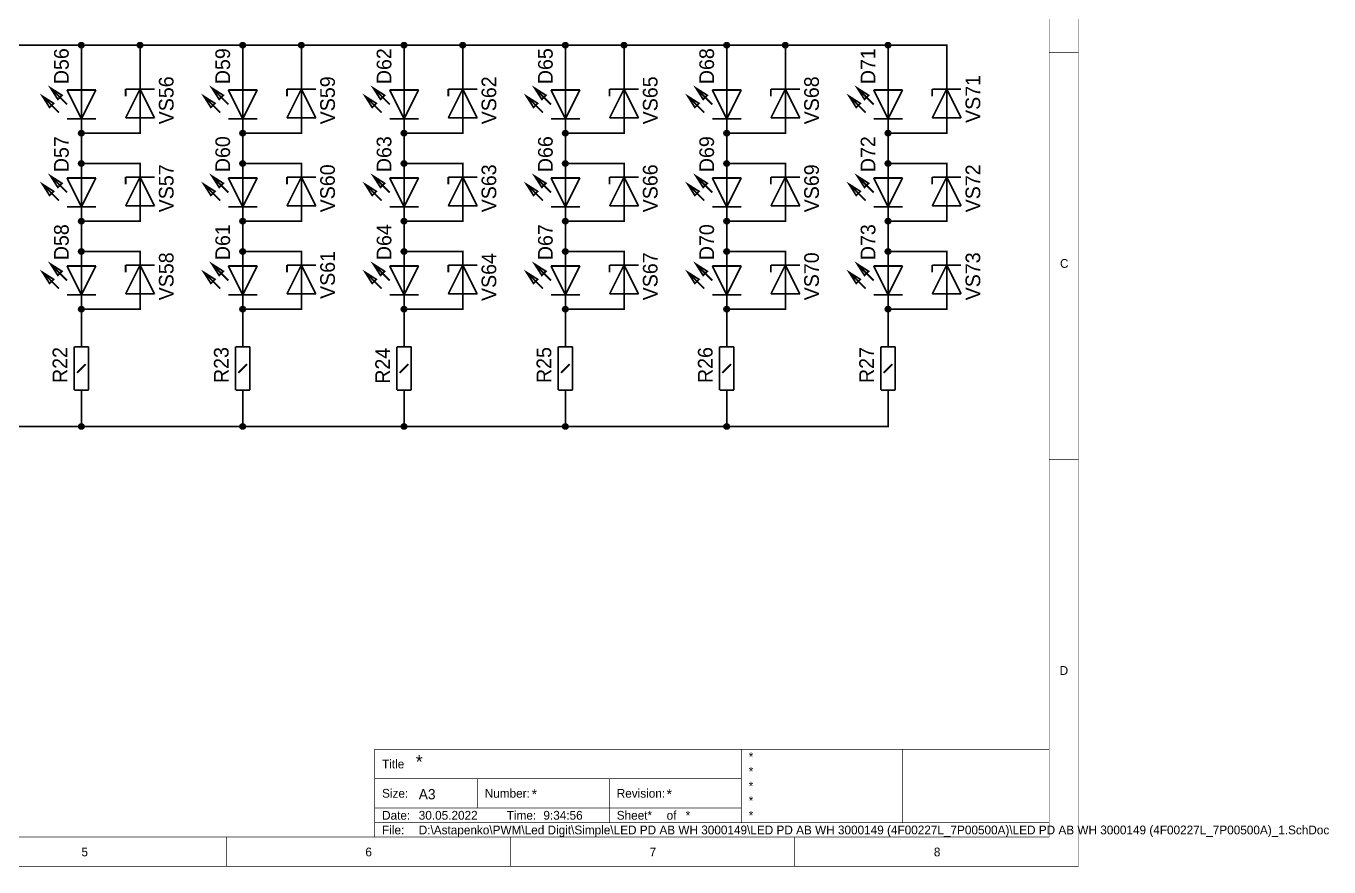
# Model space of a CAD drawing. Header units: millimetres. Extents: x 0 to 437, y 0 to 282.
# Drawn here: x 211.4 to 437, y 0 to 145.6 of the extents above; entities that cross this region are included whole.
import ezdxf

# ---------------------------------------------------------------- set-up
doc = ezdxf.new("R2010")
doc.units = ezdxf.units.MM
doc.layers.add('Sheet', color=255, linetype='Continuous')

msp = doc.modelspace()

# ---------------------------------------------------------------- linework, layer by layer
at = {"layer": 'Sheet'}
for points, const_width in [([(0, 281.94), (393.66, 281.94), (393.66, 0.04), (0, 0.04), (0, 281.94)], 0.0991), ([(5.08, 276.86), (388.58, 276.86), (388.58, 5.12), (5.08, 5.12), (5.08, 276.86)], 0.0991), ([(35.56, 142.24), (53.34, 142.24), (63.5, 142.24), (81.28, 142.24), (91.44, 142.24), (109.22, 142.24), (119.38, 142.24), (137.16, 142.24), (147.32, 142.24), (165.1, 142.24), (175.26, 142.24), (193.04, 142.24), (203.2, 142.24), (220.98, 142.24), (231.14, 142.24), (248.92, 142.24), (259.08, 142.24), (276.86, 142.24), (287.02, 142.24), (304.8, 142.24), (314.96, 142.24), (332.74, 142.24), (342.9, 142.24), (360.68, 142.24)], 0.3), ([(220.98, 137), (220.98, 142.24)], 0.3), ([(231.14, 142.24), (231.14, 137.16)], 0.3), ([(248.92, 137), (248.92, 142.24)], 0.3), ([(259.08, 142.24), (259.08, 137.16)], 0.3), ([(276.86, 137), (276.86, 142.24)], 0.3), ([(287.02, 142.24), (287.02, 137.16)], 0.3), ([(304.8, 137), (304.8, 142.24)], 0.3), ([(314.96, 142.24), (314.96, 137.16)], 0.3), ([(332.74, 137), (332.74, 142.24)], 0.3), ([(342.9, 142.24), (342.9, 137.16)], 0.3), ([(360.68, 137), (360.68, 142.24), (370.84, 142.24), (370.84, 137.16)], 0.3), ([(388.62, 140.97), (393.7, 140.97)], 0.0991), ([(220.98, 134.5), (220.98, 137)], 0.3), ([(231.14, 134.66), (231.14, 137.16)], 0.3), ([(248.92, 134.5), (248.92, 137)], 0.3), ([(259.08, 134.66), (259.08, 137.16)], 0.3), ([(276.86, 134.5), (276.86, 137)], 0.3), ([(287.02, 134.66), (287.02, 137.16)], 0.3), ([(304.8, 134.5), (304.8, 137)], 0.3), ([(314.96, 134.66), (314.96, 137.16)], 0.3), ([(332.74, 134.5), (332.74, 137)], 0.3), ([(342.9, 134.66), (342.9, 137.16)], 0.3), ([(360.68, 134.5), (360.68, 137)], 0.3), ([(370.84, 134.66), (370.84, 137.16)], 0.3), ([(217.07, 130.59), (214.24, 133.41)], 0.3), ([(216.18, 132.18), (214.24, 133.41)], 0.3), ([(215.47, 131.47), (214.24, 133.41)], 0.3), ([(218.48, 132), (215.65, 134.83)], 0.3), ([(216.89, 132.88), (215.65, 134.83)], 0.3), ([(217.6, 133.59), (215.65, 134.83)], 0.3), ([(218.48, 134.5), (223.48, 134.5)], 0.3), ([(218.48, 134.5), (220.98, 129.5)], 0.3), ([(223.48, 134.5), (220.98, 129.5)], 0.3), ([(220.98, 129.5), (220.98, 134.5)], 0.3), ([(233.64, 134.66), (228.64, 134.66)], 0.3), ([(228.64, 129.66), (231.14, 134.66)], 0.3), ([(228.64, 134.66), (228.64, 133.41)], 0.3), ([(231.14, 129.66), (231.14, 134.66)], 0.3), ([(231.14, 134.66), (233.64, 129.66)], 0.3), ([(245.01, 130.59), (242.18, 133.41)], 0.3), ([(244.12, 132.18), (242.18, 133.41)], 0.3), ([(243.41, 131.47), (242.18, 133.41)], 0.3), ([(246.42, 132), (243.59, 134.83)], 0.3), ([(244.83, 132.88), (243.59, 134.83)], 0.3), ([(245.54, 133.59), (243.59, 134.83)], 0.3), ([(246.42, 134.5), (251.42, 134.5)], 0.3), ([(246.42, 134.5), (248.92, 129.5)], 0.3), ([(251.42, 134.5), (248.92, 129.5)], 0.3), ([(248.92, 129.5), (248.92, 134.5)], 0.3), ([(261.58, 134.66), (256.58, 134.66)], 0.3), ([(256.58, 129.66), (259.08, 134.66)], 0.3), ([(256.58, 134.66), (256.58, 133.41)], 0.3), ([(259.08, 129.66), (259.08, 134.66)], 0.3), ([(259.08, 134.66), (261.58, 129.66)], 0.3), ([(272.95, 130.59), (270.12, 133.41)], 0.3), ([(272.06, 132.18), (270.12, 133.41)], 0.3), ([(271.35, 131.47), (270.12, 133.41)], 0.3), ([(274.36, 132), (271.53, 134.83)], 0.3), ([(272.77, 132.88), (271.53, 134.83)], 0.3), ([(273.48, 133.59), (271.53, 134.83)], 0.3), ([(274.36, 134.5), (279.36, 134.5)], 0.3), ([(274.36, 134.5), (276.86, 129.5)], 0.3), ([(279.36, 134.5), (276.86, 129.5)], 0.3), ([(276.86, 129.5), (276.86, 134.5)], 0.3), ([(289.52, 134.66), (284.52, 134.66)], 0.3), ([(284.52, 129.66), (287.02, 134.66)], 0.3), ([(284.52, 134.66), (284.52, 133.41)], 0.3), ([(287.02, 129.66), (287.02, 134.66)], 0.3), ([(287.02, 134.66), (289.52, 129.66)], 0.3), ([(300.89, 130.59), (298.06, 133.41)], 0.3), ([(300, 132.18), (298.06, 133.41)], 0.3), ([(299.29, 131.47), (298.06, 133.41)], 0.3), ([(302.3, 132), (299.47, 134.83)], 0.3), ([(300.71, 132.88), (299.47, 134.83)], 0.3), ([(301.42, 133.59), (299.47, 134.83)], 0.3), ([(302.3, 134.5), (307.3, 134.5)], 0.3), ([(302.3, 134.5), (304.8, 129.5)], 0.3), ([(307.3, 134.5), (304.8, 129.5)], 0.3), ([(304.8, 129.5), (304.8, 134.5)], 0.3), ([(317.46, 134.66), (312.46, 134.66)], 0.3), ([(312.46, 129.66), (314.96, 134.66)], 0.3), ([(312.46, 134.66), (312.46, 133.41)], 0.3), ([(314.96, 129.66), (314.96, 134.66)], 0.3), ([(314.96, 134.66), (317.46, 129.66)], 0.3), ([(328.83, 130.59), (326, 133.41)], 0.3), ([(327.94, 132.18), (326, 133.41)], 0.3), ([(327.23, 131.47), (326, 133.41)], 0.3), ([(330.24, 132), (327.41, 134.83)], 0.3), ([(328.65, 132.88), (327.41, 134.83)], 0.3), ([(329.36, 133.59), (327.41, 134.83)], 0.3), ([(330.24, 134.5), (335.24, 134.5)], 0.3), ([(330.24, 134.5), (332.74, 129.5)], 0.3), ([(335.24, 134.5), (332.74, 129.5)], 0.3), ([(332.74, 129.5), (332.74, 134.5)], 0.3), ([(345.4, 134.66), (340.4, 134.66)], 0.3), ([(340.4, 129.66), (342.9, 134.66)], 0.3), ([(340.4, 134.66), (340.4, 133.41)], 0.3), ([(342.9, 129.66), (342.9, 134.66)], 0.3), ([(342.9, 134.66), (345.4, 129.66)], 0.3), ([(356.77, 130.59), (353.94, 133.41)], 0.3), ([(355.88, 132.18), (353.94, 133.41)], 0.3), ([(355.17, 131.47), (353.94, 133.41)], 0.3), ([(358.18, 132), (355.35, 134.83)], 0.3), ([(356.59, 132.88), (355.35, 134.83)], 0.3), ([(357.3, 133.59), (355.35, 134.83)], 0.3), ([(358.18, 134.5), (363.18, 134.5)], 0.3), ([(358.18, 134.5), (360.68, 129.5)], 0.3), ([(363.18, 134.5), (360.68, 129.5)], 0.3), ([(360.68, 129.5), (360.68, 134.5)], 0.3), ([(373.34, 134.66), (368.34, 134.66)], 0.3), ([(368.34, 129.66), (370.84, 134.66)], 0.3), ([(368.34, 134.66), (368.34, 133.41)], 0.3), ([(370.84, 129.66), (370.84, 134.66)], 0.3), ([(370.84, 134.66), (373.34, 129.66)], 0.3), ([(218.48, 129.5), (223.48, 129.5)], 0.3), ([(220.98, 129.5), (220.98, 127)], 0.3), ([(233.64, 129.66), (228.64, 129.66)], 0.3), ([(231.14, 129.66), (231.14, 127.16)], 0.3), ([(246.42, 129.5), (251.42, 129.5)], 0.3), ([(248.92, 129.5), (248.92, 127)], 0.3), ([(261.58, 129.66), (256.58, 129.66)], 0.3), ([(259.08, 129.66), (259.08, 127.16)], 0.3), ([(274.36, 129.5), (279.36, 129.5)], 0.3), ([(276.86, 129.5), (276.86, 127)], 0.3), ([(289.52, 129.66), (284.52, 129.66)], 0.3), ([(287.02, 129.66), (287.02, 127.16)], 0.3), ([(302.3, 129.5), (307.3, 129.5)], 0.3), ([(304.8, 129.5), (304.8, 127)], 0.3), ([(317.46, 129.66), (312.46, 129.66)], 0.3), ([(314.96, 129.66), (314.96, 127.16)], 0.3), ([(330.24, 129.5), (335.24, 129.5)], 0.3), ([(332.74, 129.5), (332.74, 127)], 0.3), ([(345.4, 129.66), (340.4, 129.66)], 0.3), ([(342.9, 129.66), (342.9, 127.16)], 0.3), ([(358.18, 129.5), (363.18, 129.5)], 0.3), ([(360.68, 129.5), (360.68, 127)], 0.3), ([(373.34, 129.66), (368.34, 129.66)], 0.3), ([(370.84, 129.66), (370.84, 127.16)], 0.3), ([(231.14, 121.92), (231.14, 121.76), (220.98, 121.76), (220.98, 127), (231.14, 127), (231.14, 127.16)], 0.3), ([(259.08, 121.92), (259.08, 121.76), (248.92, 121.76), (248.92, 127), (259.08, 127), (259.08, 127.16)], 0.3), ([(287.02, 121.92), (287.02, 121.76), (276.86, 121.76), (276.86, 127), (287.02, 127), (287.02, 127.16)], 0.3), ([(314.96, 121.92), (314.96, 121.76), (304.8, 121.76), (304.8, 127), (314.96, 127), (314.96, 127.16)], 0.3), ([(342.9, 121.92), (342.9, 121.76), (332.74, 121.76), (332.74, 127), (342.9, 127), (342.9, 127.16)], 0.3), ([(370.84, 121.92), (370.84, 121.76), (360.68, 121.76), (360.68, 127), (370.84, 127), (370.84, 127.16)], 0.3), ([(220.98, 119.26), (220.98, 121.76)], 0.3), ([(231.14, 119.42), (231.14, 121.92)], 0.3), ([(248.92, 119.26), (248.92, 121.76)], 0.3), ([(259.08, 119.42), (259.08, 121.92)], 0.3), ([(276.86, 119.26), (276.86, 121.76)], 0.3), ([(287.02, 119.42), (287.02, 121.92)], 0.3), ([(304.8, 119.26), (304.8, 121.76)], 0.3), ([(314.96, 119.42), (314.96, 121.92)], 0.3), ([(332.74, 119.26), (332.74, 121.76)], 0.3), ([(342.9, 119.42), (342.9, 121.92)], 0.3), ([(360.68, 119.26), (360.68, 121.76)], 0.3), ([(370.84, 119.42), (370.84, 121.92)], 0.3), ([(218.48, 116.76), (215.65, 119.59)], 0.3), ([(216.89, 117.64), (215.65, 119.59)], 0.3), ([(217.6, 118.35), (215.65, 119.59)], 0.3), ([(246.42, 116.76), (243.59, 119.59)], 0.3), ([(244.83, 117.64), (243.59, 119.59)], 0.3), ([(245.54, 118.35), (243.59, 119.59)], 0.3), ([(274.36, 116.76), (271.53, 119.59)], 0.3), ([(272.77, 117.64), (271.53, 119.59)], 0.3), ([(273.48, 118.35), (271.53, 119.59)], 0.3), ([(302.3, 116.76), (299.47, 119.59)], 0.3), ([(300.71, 117.64), (299.47, 119.59)], 0.3), ([(301.42, 118.35), (299.47, 119.59)], 0.3), ([(330.24, 116.76), (327.41, 119.59)], 0.3), ([(328.65, 117.64), (327.41, 119.59)], 0.3), ([(329.36, 118.35), (327.41, 119.59)], 0.3), ([(358.18, 116.76), (355.35, 119.59)], 0.3), ([(356.59, 117.64), (355.35, 119.59)], 0.3), ([(357.3, 118.35), (355.35, 119.59)], 0.3), ([(217.07, 115.35), (214.24, 118.17)], 0.3), ([(216.18, 116.94), (214.24, 118.17)], 0.3), ([(215.47, 116.23), (214.24, 118.17)], 0.3), ([(218.48, 119.26), (223.48, 119.26)], 0.3), ([(218.48, 119.26), (220.98, 114.26)], 0.3), ([(223.48, 119.26), (220.98, 114.26)], 0.3), ([(220.98, 114.26), (220.98, 119.26)], 0.3), ([(233.64, 119.42), (228.64, 119.42)], 0.3), ([(228.64, 114.42), (231.14, 119.42)], 0.3), ([(228.64, 119.42), (228.64, 118.17)], 0.3), ([(231.14, 114.42), (231.14, 119.42)], 0.3), ([(231.14, 119.42), (233.64, 114.42)], 0.3), ([(245.01, 115.35), (242.18, 118.17)], 0.3), ([(244.12, 116.94), (242.18, 118.17)], 0.3), ([(243.41, 116.23), (242.18, 118.17)], 0.3), ([(246.42, 119.26), (251.42, 119.26)], 0.3), ([(246.42, 119.26), (248.92, 114.26)], 0.3), ([(251.42, 119.26), (248.92, 114.26)], 0.3), ([(248.92, 114.26), (248.92, 119.26)], 0.3), ([(261.58, 119.42), (256.58, 119.42)], 0.3), ([(256.58, 114.42), (259.08, 119.42)], 0.3), ([(256.58, 119.42), (256.58, 118.17)], 0.3), ([(259.08, 114.42), (259.08, 119.42)], 0.3), ([(259.08, 119.42), (261.58, 114.42)], 0.3), ([(272.95, 115.35), (270.12, 118.17)], 0.3), ([(272.06, 116.94), (270.12, 118.17)], 0.3), ([(271.35, 116.23), (270.12, 118.17)], 0.3), ([(274.36, 119.26), (279.36, 119.26)], 0.3), ([(274.36, 119.26), (276.86, 114.26)], 0.3), ([(279.36, 119.26), (276.86, 114.26)], 0.3), ([(276.86, 114.26), (276.86, 119.26)], 0.3), ([(289.52, 119.42), (284.52, 119.42)], 0.3), ([(284.52, 114.42), (287.02, 119.42)], 0.3), ([(284.52, 119.42), (284.52, 118.17)], 0.3), ([(287.02, 114.42), (287.02, 119.42)], 0.3), ([(287.02, 119.42), (289.52, 114.42)], 0.3), ([(300.89, 115.35), (298.06, 118.17)], 0.3), ([(300, 116.94), (298.06, 118.17)], 0.3), ([(299.29, 116.23), (298.06, 118.17)], 0.3), ([(302.3, 119.26), (307.3, 119.26)], 0.3), ([(302.3, 119.26), (304.8, 114.26)], 0.3), ([(307.3, 119.26), (304.8, 114.26)], 0.3), ([(304.8, 114.26), (304.8, 119.26)], 0.3), ([(317.46, 119.42), (312.46, 119.42)], 0.3), ([(312.46, 114.42), (314.96, 119.42)], 0.3), ([(312.46, 119.42), (312.46, 118.17)], 0.3), ([(314.96, 114.42), (314.96, 119.42)], 0.3), ([(314.96, 119.42), (317.46, 114.42)], 0.3), ([(328.83, 115.35), (326, 118.17)], 0.3), ([(327.94, 116.94), (326, 118.17)], 0.3), ([(327.23, 116.23), (326, 118.17)], 0.3), ([(330.24, 119.26), (335.24, 119.26)], 0.3), ([(330.24, 119.26), (332.74, 114.26)], 0.3), ([(335.24, 119.26), (332.74, 114.26)], 0.3), ([(332.74, 114.26), (332.74, 119.26)], 0.3), ([(345.4, 119.42), (340.4, 119.42)], 0.3), ([(340.4, 114.42), (342.9, 119.42)], 0.3), ([(340.4, 119.42), (340.4, 118.17)], 0.3), ([(342.9, 114.42), (342.9, 119.42)], 0.3), ([(342.9, 119.42), (345.4, 114.42)], 0.3), ([(356.77, 115.35), (353.94, 118.17)], 0.3), ([(355.88, 116.94), (353.94, 118.17)], 0.3), ([(355.17, 116.23), (353.94, 118.17)], 0.3), ([(358.18, 119.26), (363.18, 119.26)], 0.3), ([(358.18, 119.26), (360.68, 114.26)], 0.3), ([(363.18, 119.26), (360.68, 114.26)], 0.3), ([(360.68, 114.26), (360.68, 119.26)], 0.3), ([(373.34, 119.42), (368.34, 119.42)], 0.3), ([(368.34, 114.42), (370.84, 119.42)], 0.3), ([(368.34, 119.42), (368.34, 118.17)], 0.3), ([(370.84, 114.42), (370.84, 119.42)], 0.3), ([(370.84, 119.42), (373.34, 114.42)], 0.3), ([(218.48, 114.26), (223.48, 114.26)], 0.3), ([(220.98, 114.26), (220.98, 111.76)], 0.3), ([(233.64, 114.42), (228.64, 114.42)], 0.3), ([(231.14, 114.42), (231.14, 111.92)], 0.3), ([(246.42, 114.26), (251.42, 114.26)], 0.3), ([(248.92, 114.26), (248.92, 111.76)], 0.3), ([(261.58, 114.42), (256.58, 114.42)], 0.3), ([(259.08, 114.42), (259.08, 111.92)], 0.3), ([(274.36, 114.26), (279.36, 114.26)], 0.3), ([(276.86, 114.26), (276.86, 111.76)], 0.3), ([(289.52, 114.42), (284.52, 114.42)], 0.3), ([(287.02, 114.42), (287.02, 111.92)], 0.3), ([(302.3, 114.26), (307.3, 114.26)], 0.3), ([(304.8, 114.26), (304.8, 111.76)], 0.3), ([(317.46, 114.42), (312.46, 114.42)], 0.3), ([(314.96, 114.42), (314.96, 111.92)], 0.3), ([(330.24, 114.26), (335.24, 114.26)], 0.3), ([(332.74, 114.26), (332.74, 111.76)], 0.3), ([(345.4, 114.42), (340.4, 114.42)], 0.3), ([(342.9, 114.42), (342.9, 111.92)], 0.3), ([(358.18, 114.26), (363.18, 114.26)], 0.3), ([(360.68, 114.26), (360.68, 111.76)], 0.3), ([(373.34, 114.42), (368.34, 114.42)], 0.3), ([(370.84, 114.42), (370.84, 111.92)], 0.3), ([(231.14, 106.68), (231.14, 106.52), (220.98, 106.52), (220.98, 111.76), (231.14, 111.76), (231.14, 111.92)], 0.3), ([(259.08, 106.68), (259.08, 106.52), (248.92, 106.52), (248.92, 111.76), (259.08, 111.76), (259.08, 111.92)], 0.3), ([(287.02, 106.68), (287.02, 106.52), (276.86, 106.52), (276.86, 111.76), (287.02, 111.76), (287.02, 111.92)], 0.3), ([(314.96, 106.68), (314.96, 106.52), (304.8, 106.52), (304.8, 111.76), (314.96, 111.76), (314.96, 111.92)], 0.3), ([(342.9, 106.68), (342.9, 106.52), (332.74, 106.52), (332.74, 111.76), (342.9, 111.76), (342.9, 111.92)], 0.3), ([(370.84, 106.68), (370.84, 106.52), (360.68, 106.52), (360.68, 111.76), (370.84, 111.76), (370.84, 111.92)], 0.3), ([(220.98, 104.02), (220.98, 106.52)], 0.3), ([(231.14, 104.18), (231.14, 106.68)], 0.3), ([(248.92, 104.02), (248.92, 106.52)], 0.3), ([(259.08, 104.18), (259.08, 106.68)], 0.3), ([(276.86, 104.02), (276.86, 106.52)], 0.3), ([(287.02, 104.18), (287.02, 106.68)], 0.3), ([(304.8, 104.02), (304.8, 106.52)], 0.3), ([(314.96, 104.18), (314.96, 106.68)], 0.3), ([(332.74, 104.02), (332.74, 106.52)], 0.3), ([(342.9, 104.18), (342.9, 106.68)], 0.3), ([(360.68, 104.02), (360.68, 106.52)], 0.3), ([(370.84, 104.18), (370.84, 106.68)], 0.3), ([(218.48, 101.52), (215.65, 104.35)], 0.3), ([(216.89, 102.4), (215.65, 104.35)], 0.3), ([(217.6, 103.11), (215.65, 104.35)], 0.3), ([(218.48, 104.02), (223.48, 104.02)], 0.3), ([(218.48, 104.02), (220.98, 99.02)], 0.3), ([(223.48, 104.02), (220.98, 99.02)], 0.3), ([(220.98, 99.02), (220.98, 104.02)], 0.3), ([(233.64, 104.18), (228.64, 104.18)], 0.3), ([(228.64, 99.18), (231.14, 104.18)], 0.3), ([(228.64, 104.18), (228.64, 102.93)], 0.3), ([(231.14, 99.18), (231.14, 104.18)], 0.3), ([(231.14, 104.18), (233.64, 99.18)], 0.3), ([(246.42, 101.52), (243.59, 104.35)], 0.3), ([(244.83, 102.4), (243.59, 104.35)], 0.3), ([(245.54, 103.11), (243.59, 104.35)], 0.3), ([(246.42, 104.02), (251.42, 104.02)], 0.3), ([(246.42, 104.02), (248.92, 99.02)], 0.3), ([(251.42, 104.02), (248.92, 99.02)], 0.3), ([(248.92, 99.02), (248.92, 104.02)], 0.3), ([(261.58, 104.18), (256.58, 104.18)], 0.3), ([(256.58, 99.18), (259.08, 104.18)], 0.3), ([(256.58, 104.18), (256.58, 102.93)], 0.3), ([(259.08, 99.18), (259.08, 104.18)], 0.3), ([(259.08, 104.18), (261.58, 99.18)], 0.3), ([(274.36, 101.52), (271.53, 104.35)], 0.3), ([(272.77, 102.4), (271.53, 104.35)], 0.3), ([(273.48, 103.11), (271.53, 104.35)], 0.3), ([(274.36, 104.02), (279.36, 104.02)], 0.3), ([(274.36, 104.02), (276.86, 99.02)], 0.3), ([(279.36, 104.02), (276.86, 99.02)], 0.3), ([(276.86, 99.02), (276.86, 104.02)], 0.3), ([(289.52, 104.18), (284.52, 104.18)], 0.3), ([(284.52, 99.18), (287.02, 104.18)], 0.3), ([(284.52, 104.18), (284.52, 102.93)], 0.3), ([(287.02, 99.18), (287.02, 104.18)], 0.3), ([(287.02, 104.18), (289.52, 99.18)], 0.3), ([(302.3, 101.52), (299.47, 104.35)], 0.3), ([(300.71, 102.4), (299.47, 104.35)], 0.3), ([(301.42, 103.11), (299.47, 104.35)], 0.3), ([(302.3, 104.02), (307.3, 104.02)], 0.3), ([(302.3, 104.02), (304.8, 99.02)], 0.3), ([(307.3, 104.02), (304.8, 99.02)], 0.3), ([(304.8, 99.02), (304.8, 104.02)], 0.3), ([(317.46, 104.18), (312.46, 104.18)], 0.3), ([(312.46, 99.18), (314.96, 104.18)], 0.3), ([(312.46, 104.18), (312.46, 102.93)], 0.3), ([(314.96, 99.18), (314.96, 104.18)], 0.3), ([(314.96, 104.18), (317.46, 99.18)], 0.3), ([(330.24, 101.52), (327.41, 104.35)], 0.3), ([(328.65, 102.4), (327.41, 104.35)], 0.3), ([(329.36, 103.11), (327.41, 104.35)], 0.3), ([(330.24, 104.02), (335.24, 104.02)], 0.3), ([(330.24, 104.02), (332.74, 99.02)], 0.3), ([(335.24, 104.02), (332.74, 99.02)], 0.3), ([(332.74, 99.02), (332.74, 104.02)], 0.3), ([(345.4, 104.18), (340.4, 104.18)], 0.3), ([(340.4, 99.18), (342.9, 104.18)], 0.3), ([(340.4, 104.18), (340.4, 102.93)], 0.3), ([(342.9, 99.18), (342.9, 104.18)], 0.3), ([(342.9, 104.18), (345.4, 99.18)], 0.3), ([(358.18, 101.52), (355.35, 104.35)], 0.3), ([(356.59, 102.4), (355.35, 104.35)], 0.3), ([(357.3, 103.11), (355.35, 104.35)], 0.3), ([(358.18, 104.02), (363.18, 104.02)], 0.3), ([(358.18, 104.02), (360.68, 99.02)], 0.3), ([(363.18, 104.02), (360.68, 99.02)], 0.3), ([(360.68, 99.02), (360.68, 104.02)], 0.3), ([(373.34, 104.18), (368.34, 104.18)], 0.3), ([(368.34, 99.18), (370.84, 104.18)], 0.3), ([(368.34, 104.18), (368.34, 102.93)], 0.3), ([(370.84, 99.18), (370.84, 104.18)], 0.3), ([(370.84, 104.18), (373.34, 99.18)], 0.3), ([(217.07, 100.11), (214.24, 102.93)], 0.3), ([(216.18, 101.7), (214.24, 102.93)], 0.3), ([(215.47, 100.99), (214.24, 102.93)], 0.3), ([(245.01, 100.11), (242.18, 102.93)], 0.3), ([(244.12, 101.7), (242.18, 102.93)], 0.3), ([(243.41, 100.99), (242.18, 102.93)], 0.3), ([(272.95, 100.11), (270.12, 102.93)], 0.3), ([(272.06, 101.7), (270.12, 102.93)], 0.3), ([(271.35, 100.99), (270.12, 102.93)], 0.3), ([(300.89, 100.11), (298.06, 102.93)], 0.3), ([(300, 101.7), (298.06, 102.93)], 0.3), ([(299.29, 100.99), (298.06, 102.93)], 0.3), ([(328.83, 100.11), (326, 102.93)], 0.3), ([(327.94, 101.7), (326, 102.93)], 0.3), ([(327.23, 100.99), (326, 102.93)], 0.3), ([(356.77, 100.11), (353.94, 102.93)], 0.3), ([(355.88, 101.7), (353.94, 102.93)], 0.3), ([(355.17, 100.99), (353.94, 102.93)], 0.3), ([(233.64, 99.18), (228.64, 99.18)], 0.3), ([(231.14, 99.18), (231.14, 96.68)], 0.3), ([(261.58, 99.18), (256.58, 99.18)], 0.3), ([(259.08, 99.18), (259.08, 96.68)], 0.3), ([(289.52, 99.18), (284.52, 99.18)], 0.3), ([(287.02, 99.18), (287.02, 96.68)], 0.3), ([(317.46, 99.18), (312.46, 99.18)], 0.3), ([(314.96, 99.18), (314.96, 96.68)], 0.3), ([(345.4, 99.18), (340.4, 99.18)], 0.3), ([(342.9, 99.18), (342.9, 96.68)], 0.3), ([(373.34, 99.18), (368.34, 99.18)], 0.3), ([(370.84, 99.18), (370.84, 96.68)], 0.3), ([(218.48, 99.02), (223.48, 99.02)], 0.3), ([(220.98, 99.02), (220.98, 96.52)], 0.3), ([(246.42, 99.02), (251.42, 99.02)], 0.3), ([(248.92, 99.02), (248.92, 96.52)], 0.3), ([(274.36, 99.02), (279.36, 99.02)], 0.3), ([(276.86, 99.02), (276.86, 96.52)], 0.3), ([(302.3, 99.02), (307.3, 99.02)], 0.3), ([(304.8, 99.02), (304.8, 96.52)], 0.3), ([(330.24, 99.02), (335.24, 99.02)], 0.3), ([(332.74, 99.02), (332.74, 96.52)], 0.3), ([(358.18, 99.02), (363.18, 99.02)], 0.3), ([(360.68, 99.02), (360.68, 96.52)], 0.3), ([(231.14, 96.68), (231.14, 96.52), (220.98, 96.52), (220.98, 91.28)], 0.3), ([(259.08, 96.68), (259.08, 96.52), (248.92, 96.52), (248.92, 91.28)], 0.3), ([(287.02, 96.68), (287.02, 96.52), (276.86, 96.52), (276.86, 91.28)], 0.3), ([(314.96, 96.68), (314.96, 96.52), (304.8, 96.52), (304.8, 91.28)], 0.3), ([(342.9, 96.68), (342.9, 96.52), (332.74, 96.52), (332.74, 91.28)], 0.3), ([(370.84, 96.68), (370.84, 96.52), (360.68, 96.52), (360.68, 91.28)], 0.3), ([(220.98, 90.03), (220.98, 91.28)], 0.3), ([(248.92, 90.03), (248.92, 91.28)], 0.3), ([(276.86, 90.03), (276.86, 91.28)], 0.3), ([(304.8, 90.03), (304.8, 91.28)], 0.3), ([(332.74, 90.03), (332.74, 91.28)], 0.3), ([(360.68, 90.03), (360.68, 91.28)], 0.3), ([(219.73, 82.53), (219.73, 90.03)], 0.3), ([(219.73, 90.03), (222.23, 90.03)], 0.3), ([(222.23, 90.03), (222.23, 82.53)], 0.3), ([(247.67, 82.53), (247.67, 90.03)], 0.3), ([(247.67, 90.03), (250.17, 90.03)], 0.3), ([(250.17, 90.03), (250.17, 82.53)], 0.3), ([(275.61, 82.53), (275.61, 90.03)], 0.3), ([(275.61, 90.03), (278.11, 90.03)], 0.3), ([(278.11, 90.03), (278.11, 82.53)], 0.3), ([(303.55, 82.53), (303.55, 90.03)], 0.3), ([(303.55, 90.03), (306.05, 90.03)], 0.3), ([(306.05, 90.03), (306.05, 82.53)], 0.3), ([(331.49, 82.53), (331.49, 90.03)], 0.3), ([(331.49, 90.03), (333.99, 90.03)], 0.3), ([(333.99, 90.03), (333.99, 82.53)], 0.3), ([(359.43, 82.53), (359.43, 90.03)], 0.3), ([(359.43, 90.03), (361.93, 90.03)], 0.3), ([(361.93, 90.03), (361.93, 82.53)], 0.3), ([(220.23, 85.53), (221.73, 87.03)], 0.3), ([(248.17, 85.53), (249.67, 87.03)], 0.3), ([(276.11, 85.53), (277.61, 87.03)], 0.3), ([(304.05, 85.53), (305.55, 87.03)], 0.3), ([(331.99, 85.53), (333.49, 87.03)], 0.3), ([(359.93, 85.53), (361.43, 87.03)], 0.3), ([(25.4, 81.28), (25.4, 76.2), (53.34, 76.2), (81.28, 76.2), (109.22, 76.2), (137.16, 76.2), (165.1, 76.2), (193.04, 76.2), (220.98, 76.2), (248.92, 76.2), (276.86, 76.2), (304.8, 76.2), (332.74, 76.2), (360.68, 76.2), (360.68, 81.28)], 0.3), ([(222.23, 82.53), (219.73, 82.53)], 0.3), ([(220.98, 82.53), (220.98, 81.28)], 0.3), ([(220.98, 81.28), (220.98, 76.2)], 0.3), ([(250.17, 82.53), (247.67, 82.53)], 0.3), ([(248.92, 82.53), (248.92, 81.28)], 0.3), ([(248.92, 81.28), (248.92, 76.2)], 0.3), ([(278.11, 82.53), (275.61, 82.53)], 0.3), ([(276.86, 82.53), (276.86, 81.28)], 0.3), ([(276.86, 81.28), (276.86, 76.2)], 0.3), ([(306.05, 82.53), (303.55, 82.53)], 0.3), ([(304.8, 82.53), (304.8, 81.28)], 0.3), ([(304.8, 81.28), (304.8, 76.2)], 0.3), ([(333.99, 82.53), (331.49, 82.53)], 0.3), ([(332.74, 82.53), (332.74, 81.28)], 0.3), ([(332.74, 81.28), (332.74, 76.2)], 0.3), ([(361.93, 82.53), (359.43, 82.53)], 0.3), ([(360.68, 82.53), (360.68, 81.28)], 0.3), ([(388.62, 70.48), (393.7, 70.48)], 0.0991), ([(363.22, 20.32), (271.78, 20.32), (271.78, 5.08)], 0.0991), ([(335.28, 20.32), (335.28, 7.62)], 0.0991), ([(388.62, 20.32), (363.22, 20.32), (363.22, 7.62)], 0.0991), ([(271.78, 15.24), (335.28, 15.24)], 0.0991), ([(289.56, 15.24), (289.56, 10.16)], 0.0991), ([(312.42, 15.24), (312.42, 7.62)], 0.0991), ([(271.78, 10.16), (335.28, 10.16)], 0.0991), ([(363.22, 7.62), (271.78, 7.62)], 0.0991), ([(363.22, 7.62), (388.62, 7.62)], 0.0991), ([(246.06, 5.08), (246.06, 0)], 0.0991), ([(295.27, 5.08), (295.27, 0)], 0.0991), ([(344.49, 5.08), (344.49, 0)], 0.0991)]:
    msp.add_lwpolyline(points, dxfattribs=dict(at, const_width=const_width))
at = {"layer": 'Sheet', "const_width": 0.508}
for points in [[(220.73, 142.24, 1), (221.23, 142.24, 1)], [(230.89, 142.24, 1), (231.39, 142.24, 1)], [(248.67, 142.24, 1), (249.17, 142.24, 1)], [(258.83, 142.24, 1), (259.33, 142.24, 1)], [(276.61, 142.24, 1), (277.11, 142.24, 1)], [(286.77, 142.24, 1), (287.27, 142.24, 1)], [(304.55, 142.24, 1), (305.05, 142.24, 1)], [(314.71, 142.24, 1), (315.21, 142.24, 1)], [(332.49, 142.24, 1), (332.99, 142.24, 1)], [(342.65, 142.24, 1), (343.15, 142.24, 1)], [(360.43, 142.24, 1), (360.93, 142.24, 1)], [(220.73, 127, 1), (221.23, 127, 1)], [(248.67, 127, 1), (249.17, 127, 1)], [(276.61, 127, 1), (277.11, 127, 1)], [(304.55, 127, 1), (305.05, 127, 1)], [(332.49, 127, 1), (332.99, 127, 1)], [(360.43, 127, 1), (360.93, 127, 1)], [(220.73, 121.76, 1), (221.23, 121.76, 1)], [(248.67, 121.76, 1), (249.17, 121.76, 1)], [(276.61, 121.76, 1), (277.11, 121.76, 1)], [(304.55, 121.76, 1), (305.05, 121.76, 1)], [(332.49, 121.76, 1), (332.99, 121.76, 1)], [(360.43, 121.76, 1), (360.93, 121.76, 1)], [(220.73, 111.76, 1), (221.23, 111.76, 1)], [(248.67, 111.76, 1), (249.17, 111.76, 1)], [(276.61, 111.76, 1), (277.11, 111.76, 1)], [(304.55, 111.76, 1), (305.05, 111.76, 1)], [(332.49, 111.76, 1), (332.99, 111.76, 1)], [(360.43, 111.76, 1), (360.93, 111.76, 1)], [(220.73, 106.52, 1), (221.23, 106.52, 1)], [(248.67, 106.52, 1), (249.17, 106.52, 1)], [(276.61, 106.52, 1), (277.11, 106.52, 1)], [(304.55, 106.52, 1), (305.05, 106.52, 1)], [(332.49, 106.52, 1), (332.99, 106.52, 1)], [(360.43, 106.52, 1), (360.93, 106.52, 1)], [(220.73, 96.52, 1), (221.23, 96.52, 1)], [(248.67, 96.52, 1), (249.17, 96.52, 1)], [(276.61, 96.52, 1), (277.11, 96.52, 1)], [(304.55, 96.52, 1), (305.05, 96.52, 1)], [(332.49, 96.52, 1), (332.99, 96.52, 1)], [(360.43, 96.52, 1), (360.93, 96.52, 1)], [(220.73, 76.2, 1), (221.23, 76.2, 1)], [(248.67, 76.2, 1), (249.17, 76.2, 1)], [(276.61, 76.2, 1), (277.11, 76.2, 1)], [(304.55, 76.2, 1), (305.05, 76.2, 1)], [(332.49, 76.2, 1), (332.99, 76.2, 1)]]:
    msp.add_lwpolyline(points, format="xyb", close=True, dxfattribs=at)
at = {"layer": 'Sheet', "const_width": 0.3}
for points in [[(216.18, 132.18), (215.47, 131.47), (214.24, 133.41), (216.18, 132.18)], [(214.24, 133.41), (215.47, 131.47), (216.18, 132.18), (214.24, 133.41)], [(217.6, 133.59), (216.89, 132.88), (215.65, 134.83), (217.6, 133.59)], [(215.65, 134.83), (216.89, 132.88), (217.6, 133.59), (215.65, 134.83)], [(244.12, 132.18), (243.41, 131.47), (242.18, 133.41), (244.12, 132.18)], [(242.18, 133.41), (243.41, 131.47), (244.12, 132.18), (242.18, 133.41)], [(245.54, 133.59), (244.83, 132.88), (243.59, 134.83), (245.54, 133.59)], [(243.59, 134.83), (244.83, 132.88), (245.54, 133.59), (243.59, 134.83)], [(272.06, 132.18), (271.35, 131.47), (270.12, 133.41), (272.06, 132.18)], [(270.12, 133.41), (271.35, 131.47), (272.06, 132.18), (270.12, 133.41)], [(273.48, 133.59), (272.77, 132.88), (271.53, 134.83), (273.48, 133.59)], [(271.53, 134.83), (272.77, 132.88), (273.48, 133.59), (271.53, 134.83)], [(300, 132.18), (299.29, 131.47), (298.06, 133.41), (300, 132.18)], [(298.06, 133.41), (299.29, 131.47), (300, 132.18), (298.06, 133.41)], [(301.42, 133.59), (300.71, 132.88), (299.47, 134.83), (301.42, 133.59)], [(299.47, 134.83), (300.71, 132.88), (301.42, 133.59), (299.47, 134.83)], [(327.94, 132.18), (327.23, 131.47), (326, 133.41), (327.94, 132.18)], [(326, 133.41), (327.23, 131.47), (327.94, 132.18), (326, 133.41)], [(329.36, 133.59), (328.65, 132.88), (327.41, 134.83), (329.36, 133.59)], [(327.41, 134.83), (328.65, 132.88), (329.36, 133.59), (327.41, 134.83)], [(355.88, 132.18), (355.17, 131.47), (353.94, 133.41), (355.88, 132.18)], [(353.94, 133.41), (355.17, 131.47), (355.88, 132.18), (353.94, 133.41)], [(357.3, 133.59), (356.59, 132.88), (355.35, 134.83), (357.3, 133.59)], [(355.35, 134.83), (356.59, 132.88), (357.3, 133.59), (355.35, 134.83)], [(217.6, 118.35), (216.89, 117.64), (215.65, 119.59), (217.6, 118.35)], [(215.65, 119.59), (216.89, 117.64), (217.6, 118.35), (215.65, 119.59)], [(245.54, 118.35), (244.83, 117.64), (243.59, 119.59), (245.54, 118.35)], [(243.59, 119.59), (244.83, 117.64), (245.54, 118.35), (243.59, 119.59)], [(273.48, 118.35), (272.77, 117.64), (271.53, 119.59), (273.48, 118.35)], [(271.53, 119.59), (272.77, 117.64), (273.48, 118.35), (271.53, 119.59)], [(301.42, 118.35), (300.71, 117.64), (299.47, 119.59), (301.42, 118.35)], [(299.47, 119.59), (300.71, 117.64), (301.42, 118.35), (299.47, 119.59)], [(329.36, 118.35), (328.65, 117.64), (327.41, 119.59), (329.36, 118.35)], [(327.41, 119.59), (328.65, 117.64), (329.36, 118.35), (327.41, 119.59)], [(357.3, 118.35), (356.59, 117.64), (355.35, 119.59), (357.3, 118.35)], [(355.35, 119.59), (356.59, 117.64), (357.3, 118.35), (355.35, 119.59)], [(216.18, 116.94), (215.47, 116.23), (214.24, 118.17), (216.18, 116.94)], [(214.24, 118.17), (215.47, 116.23), (216.18, 116.94), (214.24, 118.17)], [(244.12, 116.94), (243.41, 116.23), (242.18, 118.17), (244.12, 116.94)], [(242.18, 118.17), (243.41, 116.23), (244.12, 116.94), (242.18, 118.17)], [(272.06, 116.94), (271.35, 116.23), (270.12, 118.17), (272.06, 116.94)], [(270.12, 118.17), (271.35, 116.23), (272.06, 116.94), (270.12, 118.17)], [(300, 116.94), (299.29, 116.23), (298.06, 118.17), (300, 116.94)], [(298.06, 118.17), (299.29, 116.23), (300, 116.94), (298.06, 118.17)], [(327.94, 116.94), (327.23, 116.23), (326, 118.17), (327.94, 116.94)], [(326, 118.17), (327.23, 116.23), (327.94, 116.94), (326, 118.17)], [(355.88, 116.94), (355.17, 116.23), (353.94, 118.17), (355.88, 116.94)], [(353.94, 118.17), (355.17, 116.23), (355.88, 116.94), (353.94, 118.17)], [(217.6, 103.11), (216.89, 102.4), (215.65, 104.35), (217.6, 103.11)], [(215.65, 104.35), (216.89, 102.4), (217.6, 103.11), (215.65, 104.35)], [(245.54, 103.11), (244.83, 102.4), (243.59, 104.35), (245.54, 103.11)], [(243.59, 104.35), (244.83, 102.4), (245.54, 103.11), (243.59, 104.35)], [(273.48, 103.11), (272.77, 102.4), (271.53, 104.35), (273.48, 103.11)], [(271.53, 104.35), (272.77, 102.4), (273.48, 103.11), (271.53, 104.35)], [(301.42, 103.11), (300.71, 102.4), (299.47, 104.35), (301.42, 103.11)], [(299.47, 104.35), (300.71, 102.4), (301.42, 103.11), (299.47, 104.35)], [(329.36, 103.11), (328.65, 102.4), (327.41, 104.35), (329.36, 103.11)], [(327.41, 104.35), (328.65, 102.4), (329.36, 103.11), (327.41, 104.35)], [(357.3, 103.11), (356.59, 102.4), (355.35, 104.35), (357.3, 103.11)], [(355.35, 104.35), (356.59, 102.4), (357.3, 103.11), (355.35, 104.35)], [(216.18, 101.7), (215.47, 100.99), (214.24, 102.93), (216.18, 101.7)], [(214.24, 102.93), (215.47, 100.99), (216.18, 101.7), (214.24, 102.93)], [(244.12, 101.7), (243.41, 100.99), (242.18, 102.93), (244.12, 101.7)], [(242.18, 102.93), (243.41, 100.99), (244.12, 101.7), (242.18, 102.93)], [(272.06, 101.7), (271.35, 100.99), (270.12, 102.93), (272.06, 101.7)], [(270.12, 102.93), (271.35, 100.99), (272.06, 101.7), (270.12, 102.93)], [(300, 101.7), (299.29, 100.99), (298.06, 102.93), (300, 101.7)], [(298.06, 102.93), (299.29, 100.99), (300, 101.7), (298.06, 102.93)], [(327.94, 101.7), (327.23, 100.99), (326, 102.93), (327.94, 101.7)], [(326, 102.93), (327.23, 100.99), (327.94, 101.7), (326, 102.93)], [(355.88, 101.7), (355.17, 100.99), (353.94, 102.93), (355.88, 101.7)], [(353.94, 102.93), (355.17, 100.99), (355.88, 101.7), (353.94, 102.93)]]:
    msp.add_lwpolyline(points, close=True, dxfattribs=at)
at = {"layer": 'Sheet'}
for centre, major_axis, ratio in [((220.96, 142.26), (0, 0.487), 0.999927), ((220.96, 142.26), (0, 0.487), 0.999927), ((220.96, 142.26), (0, 0.487), 0.999927), ((220.96, 142.26), (0, 0.487), 0.999927), ((231.12, 142.26), (0, 0.487), 0.999927), ((231.12, 142.26), (0, 0.487), 0.999927), ((231.12, 142.26), (0, 0.487), 0.999927), ((231.12, 142.26), (0, 0.487), 0.999927), ((248.9, 142.26), (0, 0.487), 0.999927), ((248.9, 142.26), (0, 0.487), 0.999927), ((248.9, 142.26), (0, 0.487), 0.999927), ((248.9, 142.26), (0, 0.487), 0.999927), ((259.06, 142.26), (0, 0.487), 0.999906), ((259.06, 142.26), (0, 0.487), 0.999906), ((259.06, 142.26), (0, 0.487), 0.999906), ((259.06, 142.26), (0, 0.487), 0.999906), ((276.84, 142.26), (0, 0.487), 0.999927), ((276.84, 142.26), (0, 0.487), 0.999927), ((276.84, 142.26), (0, 0.487), 0.999927), ((276.84, 142.26), (0, 0.487), 0.999927), ((287, 142.26), (0, 0.487), 0.999927), ((287, 142.26), (0, 0.487), 0.999927), ((287, 142.26), (0, 0.487), 0.999927), ((287, 142.26), (0, 0.487), 0.999927), ((304.78, 142.26), (0, 0.487), 0.999927), ((304.78, 142.26), (0, 0.487), 0.999927), ((304.78, 142.26), (0, 0.487), 0.999927), ((304.78, 142.26), (0, 0.487), 0.999927), ((314.94, 142.26), (0, 0.487), 0.999927), ((314.94, 142.26), (0, 0.487), 0.999927), ((314.94, 142.26), (0, 0.487), 0.999927), ((314.94, 142.26), (0, 0.487), 0.999927), ((332.72, 142.26), (0.488, 0), 0.997346), ((332.72, 142.26), (0.488, 0), 0.997346), ((332.72, 142.26), (0.488, 0), 0.997346), ((332.72, 142.26), (0.488, 0), 0.997346), ((342.88, 142.26), (0, 0.487), 0.999948), ((342.88, 142.26), (0, 0.487), 0.999948), ((342.88, 142.26), (0, 0.487), 0.999948), ((342.88, 142.26), (0, 0.487), 0.999948), ((360.66, 142.26), (0, 0.487), 0.999948), ((360.66, 142.26), (0, 0.487), 0.999948), ((360.66, 142.26), (0, 0.487), 0.999948), ((360.66, 142.26), (0, 0.487), 0.999948), ((220.96, 127.02), (0, 0.487), 0.999927), ((220.96, 127.02), (0, 0.487), 0.999927), ((220.96, 127.02), (0, 0.487), 0.999927), ((220.96, 127.02), (0, 0.487), 0.999927), ((220.96, 127.02), (0, 0.487), 0.999927), ((248.9, 127.02), (0, 0.487), 0.999927), ((248.9, 127.02), (0, 0.487), 0.999927), ((248.9, 127.02), (0, 0.487), 0.999927), ((248.9, 127.02), (0, 0.487), 0.999927), ((248.9, 127.02), (0, 0.487), 0.999927), ((276.84, 127.02), (0, 0.487), 0.999927), ((276.84, 127.02), (0, 0.487), 0.999927), ((276.84, 127.02), (0, 0.487), 0.999927), ((276.84, 127.02), (0, 0.487), 0.999927), ((276.84, 127.02), (0, 0.487), 0.999927), ((304.78, 127.02), (0, 0.487), 0.999927), ((304.78, 127.02), (0, 0.487), 0.999927), ((304.78, 127.02), (0, 0.487), 0.999927), ((304.78, 127.02), (0, 0.487), 0.999927), ((304.78, 127.02), (0, 0.487), 0.999927), ((332.72, 127.02), (0.488, 0), 0.997346), ((332.72, 127.02), (0.488, 0), 0.997346), ((332.72, 127.02), (0.488, 0), 0.997346), ((332.72, 127.02), (0.488, 0), 0.997346), ((332.72, 127.02), (0.488, 0), 0.997346), ((360.66, 127.02), (0, 0.487), 0.999948), ((360.66, 127.02), (0, 0.487), 0.999948), ((360.66, 127.02), (0, 0.487), 0.999948), ((360.66, 127.02), (0, 0.487), 0.999948), ((360.66, 127.02), (0, 0.487), 0.999948), ((220.96, 121.78), (0, 0.487), 0.999917), ((220.96, 121.78), (0, 0.487), 0.999917), ((220.96, 121.78), (0, 0.487), 0.999917), ((220.96, 121.78), (0, 0.487), 0.999917), ((220.96, 121.78), (0, 0.487), 0.999917), ((248.9, 121.78), (0, 0.487), 0.999917), ((248.9, 121.78), (0, 0.487), 0.999917), ((248.9, 121.78), (0, 0.487), 0.999917), ((248.9, 121.78), (0, 0.487), 0.999917), ((248.9, 121.78), (0, 0.487), 0.999917), ((276.84, 121.78), (0, 0.487), 0.999917), ((276.84, 121.78), (0, 0.487), 0.999917), ((276.84, 121.78), (0, 0.487), 0.999917), ((276.84, 121.78), (0, 0.487), 0.999917), ((276.84, 121.78), (0, 0.487), 0.999917), ((304.78, 121.78), (0, 0.487), 0.999917), ((304.78, 121.78), (0, 0.487), 0.999917), ((304.78, 121.78), (0, 0.487), 0.999917), ((304.78, 121.78), (0, 0.487), 0.999917), ((304.78, 121.78), (0, 0.487), 0.999917), ((332.72, 121.78), (0.488, 0), 0.997356), ((332.72, 121.78), (0.488, 0), 0.997356), ((332.72, 121.78), (0.488, 0), 0.997356), ((332.72, 121.78), (0.488, 0), 0.997356), ((332.72, 121.78), (0.488, 0), 0.997356), ((360.66, 121.78), (0, 0.487), 0.999937), ((360.66, 121.78), (0, 0.487), 0.999937), ((360.66, 121.78), (0, 0.487), 0.999937), ((360.66, 121.78), (0, 0.487), 0.999937), ((360.66, 121.78), (0, 0.487), 0.999937), ((220.96, 111.78), (0, 0.487), 0.999927), ((220.96, 111.78), (0, 0.487), 0.999927), ((220.96, 111.78), (0, 0.487), 0.999927), ((220.96, 111.78), (0, 0.487), 0.999927), ((220.96, 111.78), (0, 0.487), 0.999927), ((248.9, 111.78), (0, 0.487), 0.999927), ((248.9, 111.78), (0, 0.487), 0.999927), ((248.9, 111.78), (0, 0.487), 0.999927), ((248.9, 111.78), (0, 0.487), 0.999927), ((248.9, 111.78), (0, 0.487), 0.999927), ((276.84, 111.78), (0, 0.487), 0.999927), ((276.84, 111.78), (0, 0.487), 0.999927), ((276.84, 111.78), (0, 0.487), 0.999927), ((276.84, 111.78), (0, 0.487), 0.999927), ((276.84, 111.78), (0, 0.487), 0.999927), ((304.78, 111.78), (0, 0.487), 0.999927), ((304.78, 111.78), (0, 0.487), 0.999927), ((304.78, 111.78), (0, 0.487), 0.999927), ((304.78, 111.78), (0, 0.487), 0.999927), ((304.78, 111.78), (0, 0.487), 0.999927), ((332.72, 111.78), (0.488, 0), 0.997346), ((332.72, 111.78), (0.488, 0), 0.997346), ((332.72, 111.78), (0.488, 0), 0.997346), ((332.72, 111.78), (0.488, 0), 0.997346), ((332.72, 111.78), (0.488, 0), 0.997346), ((360.66, 111.78), (0, 0.487), 0.999948), ((360.66, 111.78), (0, 0.487), 0.999948), ((360.66, 111.78), (0, 0.487), 0.999948), ((360.66, 111.78), (0, 0.487), 0.999948), ((360.66, 111.78), (0, 0.487), 0.999948), ((220.96, 106.54), (0, 0.487), 0.999917), ((220.96, 106.54), (0, 0.487), 0.999917), ((220.96, 106.54), (0, 0.487), 0.999917), ((220.96, 106.54), (0, 0.487), 0.999917), ((220.96, 106.54), (0, 0.487), 0.999917), ((248.9, 106.54), (0, 0.487), 0.999917), ((248.9, 106.54), (0, 0.487), 0.999917), ((248.9, 106.54), (0, 0.487), 0.999917), ((248.9, 106.54), (0, 0.487), 0.999917), ((248.9, 106.54), (0, 0.487), 0.999917), ((276.84, 106.54), (0, 0.487), 0.999917), ((276.84, 106.54), (0, 0.487), 0.999917), ((276.84, 106.54), (0, 0.487), 0.999917), ((276.84, 106.54), (0, 0.487), 0.999917), ((276.84, 106.54), (0, 0.487), 0.999917), ((304.78, 106.54), (0, 0.487), 0.999917), ((304.78, 106.54), (0, 0.487), 0.999917), ((304.78, 106.54), (0, 0.487), 0.999917), ((304.78, 106.54), (0, 0.487), 0.999917), ((304.78, 106.54), (0, 0.487), 0.999917), ((332.72, 106.54), (0.488, 0), 0.997356), ((332.72, 106.54), (0.488, 0), 0.997356), ((332.72, 106.54), (0.488, 0), 0.997356), ((332.72, 106.54), (0.488, 0), 0.997356), ((332.72, 106.54), (0.488, 0), 0.997356), ((360.66, 106.54), (0, 0.487), 0.999937), ((360.66, 106.54), (0, 0.487), 0.999937), ((360.66, 106.54), (0, 0.487), 0.999937), ((360.66, 106.54), (0, 0.487), 0.999937), ((360.66, 106.54), (0, 0.487), 0.999937), ((220.96, 96.54), (0, 0.487), 0.999917), ((220.96, 96.54), (0, 0.487), 0.999917), ((220.96, 96.54), (0, 0.487), 0.999917), ((220.96, 96.54), (0, 0.487), 0.999917), ((220.96, 96.54), (0, 0.487), 0.999917), ((248.9, 96.54), (0, 0.487), 0.999917), ((248.9, 96.54), (0, 0.487), 0.999917), ((248.9, 96.54), (0, 0.487), 0.999917), ((248.9, 96.54), (0, 0.487), 0.999917), ((248.9, 96.54), (0, 0.487), 0.999917), ((276.84, 96.54), (0, 0.487), 0.999917), ((276.84, 96.54), (0, 0.487), 0.999917), ((276.84, 96.54), (0, 0.487), 0.999917), ((276.84, 96.54), (0, 0.487), 0.999917), ((276.84, 96.54), (0, 0.487), 0.999917), ((304.78, 96.54), (0, 0.487), 0.999917), ((304.78, 96.54), (0, 0.487), 0.999917), ((304.78, 96.54), (0, 0.487), 0.999917), ((304.78, 96.54), (0, 0.487), 0.999917), ((304.78, 96.54), (0, 0.487), 0.999917), ((332.72, 96.54), (0.488, 0), 0.997356), ((332.72, 96.54), (0.488, 0), 0.997356), ((332.72, 96.54), (0.488, 0), 0.997356), ((332.72, 96.54), (0.488, 0), 0.997356), ((332.72, 96.54), (0.488, 0), 0.997356), ((360.66, 96.54), (0, 0.487), 0.999937), ((360.66, 96.54), (0, 0.487), 0.999937), ((360.66, 96.54), (0, 0.487), 0.999937), ((360.66, 96.54), (0, 0.487), 0.999937), ((360.66, 96.54), (0, 0.487), 0.999937), ((220.96, 76.22), (0, 0.487), 0.999937), ((220.96, 76.22), (0, 0.487), 0.999937), ((220.96, 76.22), (0, 0.487), 0.999937), ((220.96, 76.22), (0, 0.487), 0.999937), ((248.9, 76.22), (0, 0.487), 0.999937), ((248.9, 76.22), (0, 0.487), 0.999937), ((248.9, 76.22), (0, 0.487), 0.999937), ((248.9, 76.22), (0, 0.487), 0.999937), ((276.84, 76.22), (0, 0.487), 0.999937), ((276.84, 76.22), (0, 0.487), 0.999937), ((276.84, 76.22), (0, 0.487), 0.999937), ((276.84, 76.22), (0, 0.487), 0.999937), ((304.78, 76.22), (0, 0.487), 0.999937), ((304.78, 76.22), (0, 0.487), 0.999937), ((304.78, 76.22), (0, 0.487), 0.999937), ((304.78, 76.22), (0, 0.487), 0.999937), ((332.72, 76.22), (0.488, 0), 0.997335), ((332.72, 76.22), (0.488, 0), 0.997335), ((332.72, 76.22), (0.488, 0), 0.997335), ((332.72, 76.22), (0.488, 0), 0.997335)]:
    msp.add_ellipse(centre, major_axis=major_axis, ratio=ratio, dxfattribs=at)

# ---------------------------------------------------------------- texts
for s, p in [('D56', (218.78, 135.5)), ('D59', (246.72, 135.5)), ('D62', (274.66, 135.5)), ('D65', (302.6, 135.5)), ('D68', (330.54, 135.5)), ('D71', (358.48, 135.5)), ('VS56', (236.94, 128.55)), ('VS59', (264.88, 128.55)), ('VS62', (292.82, 128.55)), ('VS65', (320.76, 128.55)), ('VS68', (348.7, 128.55)), ('VS71', (376.64, 128.79)), ('D60', (246.72, 120.26)), ('D57', (218.78, 120.26)), ('D63', (274.66, 120.26)), ('D66', (302.6, 120.26)), ('D69', (330.54, 120.26)), ('D72', (358.48, 120.26)), ('VS57', (236.94, 113.31)), ('VS60', (264.88, 113.31)), ('VS63', (292.82, 113.31)), ('VS66', (320.76, 113.31)), ('VS69', (348.7, 113.31)), ('VS72', (376.64, 113.31)), ('D58', (218.78, 105.02)), ('D61', (246.72, 105.02)), ('D64', (274.66, 105.02)), ('D67', (302.6, 105.02)), ('D70', (330.54, 105.02)), ('D73', (358.48, 105.02)), ('VS58', (236.94, 98.07)), ('VS61', (264.88, 98.31)), ('VS64', (292.82, 97.95)), ('VS67', (320.76, 98.07)), ('VS70', (348.7, 98.07)), ('VS73', (376.64, 98.07)), ('R22', (218.53, 83.75)), ('R23', (246.47, 83.75)), ('R24', (274.41, 83.63)), ('R25', (302.35, 83.75)), ('R26', (330.29, 83.75)), ('R27', (358.23, 83.75))]:
    msp.add_text(s, height=2.54, rotation=90, dxfattribs=at).set_placement(p)
for s, height, p in [('C', 1.52, (390.46, 103.7)), ('D', 1.52, (390.4, 33.21)), ('Title', 1.524, (273.05, 17.02)), ('*', 2.29, (278.89, 17.03)), ('*', 1.52, (336.55, 18.29)), ('*', 1.52, (336.55, 15.75)), ('Size:', 1.524, (273.05, 11.94)), ('Number:', 1.524, (290.83, 11.94)), ('Revision:', 1.524, (313.69, 11.94)), ('*', 1.52, (336.55, 13.21)), ('A3', 1.778, (279.4, 11.65)), ('*', 1.78, (298.96, 11.65)), ('*', 1.78, (322.33, 11.65)), ('*', 1.52, (336.55, 10.67)), ('Date:', 1.524, (273.05, 8.13)), ('30.05.2022', 1.524, (279.4, 8.13)), ('Time:', 1.524, (294.64, 8.13)), ('9:34:56', 1.524, (300.99, 8.13)), ('Sheet', 1.524, (313.69, 8.13)), ('*', 1.52, (319.02, 8.13)), ('of', 1.524, (322.33, 8.13)), ('*', 1.52, (325.63, 8.13)), ('*', 1.52, (336.55, 8.13)), ('File:', 1.524, (273.05, 5.59)), ('D:\\Astapenko\\PWM\\Led Digit\\Simple\\LED PD AB WH 3000149\\LED PD AB WH 3000149 (4F00227L_7P00500A)\\LED PD AB WH 3000149 (4F00227L_7P00500A)_1.SchDoc', 1.524, (279.4, 5.59)), ('5', 1.52, (220.99, 1.78)), ('6', 1.52, (270.16, 1.78)), ('7', 1.52, (319.39, 1.78)), ('8', 1.52, (368.61, 1.78))]:
    msp.add_text(s, height=height, dxfattribs=at).set_placement(p)

doc.saveas('drawing.dxf')
